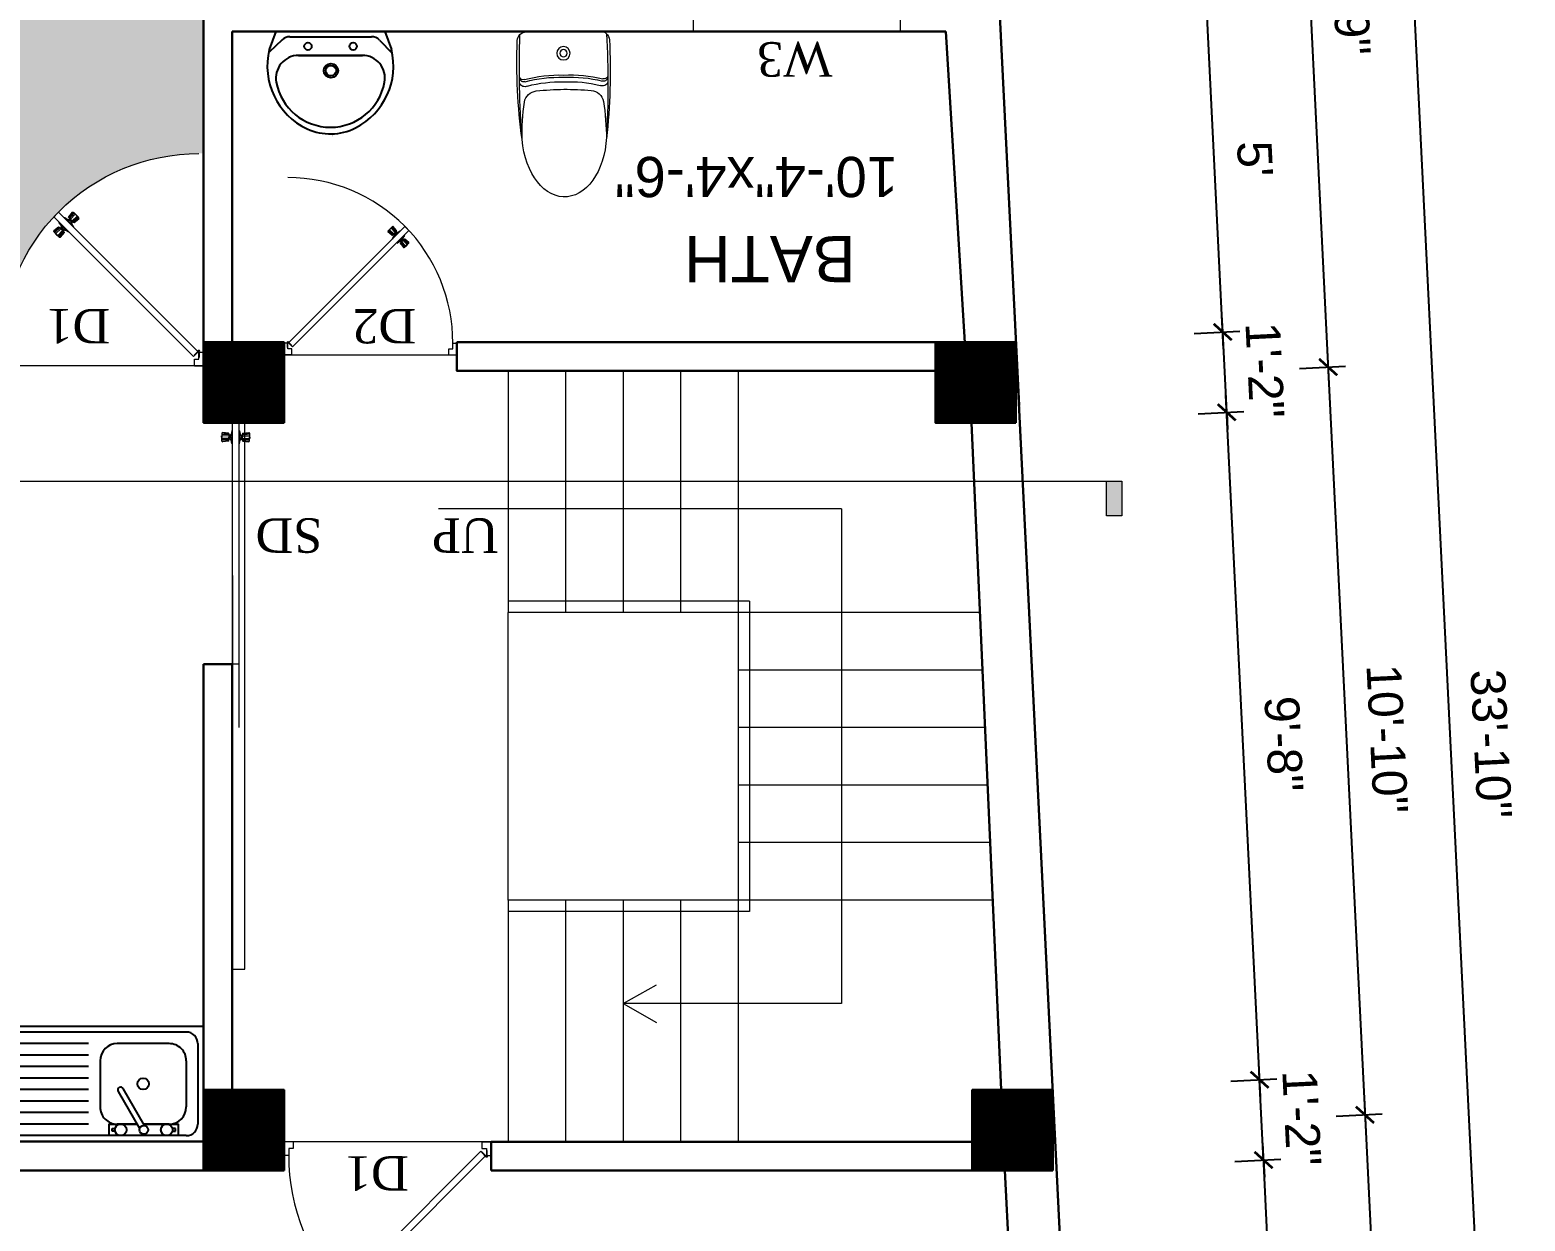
# Model space of a CAD drawing. Header units: inches. Extents: x -4737 to 13205, y 2479 to 13285.
# Drawn here: x -3638.1 to -3378.1, y 11971.5 to 12178.6 of the extents above; entities that cross this region are included whole.
import ezdxf
from ezdxf.enums import TextEntityAlignment as Align

# ---------------------------------------------------------------- set-up
doc = ezdxf.new("R2010")
doc.units = ezdxf.units.IN
doc.header["$MEASUREMENT"] = 0
doc.linetypes.add('HIDDEN2', pattern=[0.1875, 0.125, -0.0625])
for name, color, linetype, lineweight in [('A-FURN', 9, 'Continuous', 5), ('Door', 205, 'Continuous', 13), ('Furnitures', 44, 'Continuous', 9), ('hatch-.09', 8, 'Continuous', 9), ('Label', 7, 'Continuous', 13), ('ns_DIMS', 1, 'Continuous', 0), ('ns_DIMS @ 1', 1, 'Continuous', 0), ('ns_TEXT', 7, 'Continuous', 13), ('PUERTAS', 7, 'Continuous', 9), ('stair', 201, 'Continuous', 13), ('Text', 7, 'Continuous', 13), ('WALL', 12, 'Continuous', 30), ('wall2', 1, 'Continuous', 15)]:
    doc.layers.add(name, color=color, linetype=linetype, lineweight=lineweight)
doc.layers.add('furniture', color=253, linetype='Continuous')
doc.styles.add('arial 1000', font='arial.ttf')
doc.styles.add('dim', font='arial.ttf', dxfattribs={"height": 7})
doc.styles.get("Standard").update_dxf_attribs({"font": 'arial.ttf'})
doc.styles.add('Tahoma', font='tahoma.ttf')
doc.dimstyles.new("1-8'", dxfattribs={"dimtxt": 6, "dimasz": 3, "dimexe": 3, "dimexo": 6, "dimgap": 4, "dimtad": 1, "dimdec": 0, "dimzin": 0, "dimdsep": 46, "dimlunit": 4, "dimtxsty": 'arial 1000', "dimblk": 'ARCHTICK', "dimcen": 8, "dimdle": 3, "dimclrt": 7, "dimazin": 0, "dimtfac": 1, "dimtdec": 0, "dimtix": 1, "dimtmove": 2, "dimatfit": 3, "dimfxl": 5, "dimfxlon": 1, "dimarcsym": 0})

# ---------------------------------------------------------------- blocks, each defined once
blk = doc.blocks.new('2ft6in')
at = {"layer": 'PUERTAS', "color": 2}
for p, q in [((0.84, 2.1), (21.02, 22.28)), ((21.71, 21.6), (1.47, 1.37)), ((18.33, 21.76), (18.31, 21.77)), ((21.71, 21.6), (21.02, 22.28)), ((21.18, 18.9), (21.2, 18.89)), ((0, 2), (0, 0)), ((0.6, 2), (0, 2)), ((1.33, 0), (0, 0)), ((0.6, 1.26), (0.6, 2.04)), ((0.67, 1.26), (0.6, 1.26)), ((0.67, 1.26), (0.67, 2.01)), ((0.67, 1), (0.67, 1.26)), ((1.33, 1), (0.67, 1)), ((1.31, 1.53), (0.79, 2.06)), ((1.36, 1.58), (0.81, 2.12)), ((1.36, 1.58), (1.31, 1.53)), ((1.47, 1.37), (1.31, 1.53)), ((1.33, 0), (1.33, 1)), ((28.67, 0), (28.67, 1)), ((28.67, 1), (29.33, 1)), ((28.67, 0), (30, 0)), ((29.33, 1), (29.33, 2)), ((29.33, 2), (30, 2)), ((30, 0), (30, 2))]:
    blk.add_line(p, q, dxfattribs=at)
at = {"layer": 'PUERTAS', "color": 8}
for p, q in [((18.81, 20.78), (18.04, 21.4)), ((18.86, 20.83), (18.08, 21.46)), ((18.95, 20.92), (18.2, 21.58)), ((18.44, 21.9), (18.31, 21.77)), ((19.07, 21.03), (18.34, 21.72)), ((18.44, 21.9), (18.56, 22.02)), ((18.58, 22.01), (18.56, 22.02)), ((19.3, 21.26), (18.61, 22)), ((19.42, 21.38), (18.75, 22.14)), ((19.51, 21.48), (18.88, 22.26)), ((19.55, 21.53), (18.93, 22.3)), ((19.13, 20.8), (19.03, 20.9)), ((19.15, 20.82), (19.05, 20.92)), ((19.19, 20.87), (19.1, 20.96)), ((19.25, 20.93), (19.16, 21.02)), ((19.28, 20.63), (19.32, 20.83)), ((19.4, 21.08), (19.31, 21.17)), ((19.47, 21.15), (19.38, 21.24)), ((19.43, 20.78), (19.4, 20.9)), ((19.51, 21.19), (19.42, 21.28)), ((19.55, 20.91), (19.43, 20.94)), ((19.53, 21.21), (19.44, 21.3)), ((19.7, 21.06), (19.51, 21.01)), ((19.89, 21.24), (19.58, 21.08)), ((20.07, 21.42), (19.64, 21.15)), ((18.91, 20.27), (19.19, 20.69)), ((19.09, 20.44), (19.25, 20.76)), ((19.69, 19.49), (20.12, 19.76)), ((19.87, 19.67), (20.18, 19.83)), ((20.06, 19.85), (20.25, 19.9)), ((20.21, 20), (20.33, 19.97)), ((20.21, 19.38), (20.83, 18.61)), ((20.23, 19.7), (20.32, 19.61)), ((20.25, 19.72), (20.34, 19.63)), ((20.25, 19.43), (20.88, 18.65)), ((20.29, 19.76), (20.38, 19.67)), ((20.33, 20.13), (20.36, 20.01)), ((20.34, 19.53), (21, 18.77)), ((20.36, 19.83), (20.45, 19.74)), ((20.48, 20.28), (20.44, 20.08)), ((20.46, 19.64), (21.14, 18.91)), ((20.5, 19.98), (20.6, 19.89)), ((20.67, 20.47), (20.51, 20.15)), ((20.85, 20.64), (20.57, 20.22)), ((20.57, 20.04), (20.66, 19.95)), ((20.61, 20.09), (20.7, 19.99)), ((20.63, 20.11), (20.72, 20.01)), ((20.69, 19.87), (21.42, 19.19)), ((20.81, 19.99), (21.56, 19.33)), ((20.9, 20.08), (21.68, 19.45)), ((20.95, 20.13), (21.72, 19.51)), ((21.32, 19.01), (21.2, 18.89)), ((21.32, 19.01), (21.44, 19.14)), ((21.43, 19.15), (21.44, 19.14)), ((0, 0), (30, 0))]:
    blk.add_line(p, q, dxfattribs=at)
at = {"layer": 'PUERTAS', "color": 1}
for p, q in [((18.06, 21.44), (18.48, 21.86)), ((18.74, 20.79), (18.06, 21.34)), ((18.08, 21.51), (18.45, 21.88)), ((18.11, 21.49), (18.08, 21.51)), ((18.82, 22.25), (18.45, 21.88)), ((18.9, 22.28), (18.48, 21.86)), ((18.84, 22.23), (18.82, 22.25)), ((18.83, 20.8), (19.18, 21.15)), ((18.92, 20.89), (18.93, 20.88)), ((19.54, 21.59), (18.99, 22.27)), ((19.02, 20.88), (19.24, 21.1)), ((19.12, 20.8), (19.03, 20.89)), ((19.11, 20.79), (19.33, 21.01)), ((19.54, 21.5), (19.18, 21.15)), ((19.45, 21.31), (19.24, 21.1)), ((19.55, 21.22), (19.33, 21.01)), ((19.45, 21.41), (19.45, 21.41)), ((19.54, 21.22), (19.45, 21.31)), ((19.64, 21.23), (19.64, 21.23)), ((19.74, 21.24), (19.73, 21.23)), ((20.12, 21.49), (19.74, 21.24)), ((20.22, 21.48), (20.22, 21.49)), ((18.84, 20.21), (19.1, 20.6)), ((18.85, 20.11), (18.84, 20.12)), ((19.1, 20.7), (19.11, 20.69)), ((19.1, 20.6), (19.1, 20.6)), ((19.53, 19.43), (19.54, 19.42)), ((19.64, 19.42), (20.02, 19.67)), ((20.02, 19.67), (20.03, 19.68)), ((20.12, 19.68), (20.12, 19.68)), ((20.21, 19.69), (20.43, 19.9)), ((20.22, 19.41), (20.57, 19.76)), ((20.22, 19.69), (20.31, 19.6)), ((20.22, 19.32), (20.76, 18.64)), ((20.31, 19.6), (20.52, 19.81)), ((20.31, 19.5), (20.31, 19.5)), ((20.65, 20.12), (20.43, 19.9)), ((20.74, 20.03), (20.52, 19.81)), ((20.93, 20.11), (20.57, 19.76)), ((20.64, 20.11), (20.73, 20.02)), ((20.66, 20.31), (20.65, 20.31)), ((20.65, 20.21), (20.65, 20.22)), ((20.91, 20.7), (20.66, 20.31)), ((20.84, 20.02), (20.83, 20.03)), ((20.86, 18.63), (21.28, 19.05)), ((20.91, 20.8), (20.91, 20.79)), ((20.91, 18.68), (20.94, 18.66)), ((20.94, 18.66), (21.31, 19.03)), ((21.02, 20.12), (21.7, 19.57)), ((21.7, 19.47), (21.28, 19.05)), ((21.67, 19.4), (21.31, 19.03)), ((21.65, 19.42), (21.67, 19.4))]:
    blk.add_line(p, q, dxfattribs=at)
at = {"layer": 'PUERTAS', "color": 2}
for radius in [0.129, 0.0627]:
    blk.add_circle((0.68, 2.14), radius, dxfattribs=at)
at = {"layer": 'PUERTAS', "color": 8}
blk.add_arc((0.68, 2.14), 28.65, 359.7285, 90.0333, dxfattribs=at)
at = {"layer": 'PUERTAS', "color": 1}
for centre, start, end in [((18.94, 22.23), 38.9236, 135), ((18.97, 20.93), 225, 315), ((19.4, 21.36), 315, 45), ((19.49, 21.55), 315, 38.9236), ((19.6, 21.18), 50.2572, 135), ((19.68, 21.28), 230.2572, 315), ((20.17, 21.44), 45, 135), ((18.78, 20.84), 231.0764, 315), ((18.89, 20.16), 135, 225), ((19.16, 20.74), 135, 219.7428), ((19.06, 20.65), 315, 39.7428), ((19.59, 19.47), 225, 315), ((20.07, 19.63), 50.2572, 135), ((20.16, 19.73), 230.2572, 315), ((20.27, 19.36), 135, 218.9236), ((20.35, 19.55), 135, 225), ((20.7, 20.26), 135, 219.7428), ((20.6, 20.17), 315, 39.7428), ((20.78, 19.98), 45, 135), ((20.82, 18.68), 218.9236, 315), ((20.87, 20.75), 315, 45), ((20.98, 20.07), 51.0764, 135), ((21.65, 19.52), 315, 51.0764)]:
    blk.add_arc(centre, 0.0667, start, end, dxfattribs=at)
blk = doc.blocks.new('*U33')
at = {"color": 3, "xscale": -1}
blk.add_blockref('2ft6in', (42, 0), dxfattribs=at)
blk = doc.blocks.new('3ft')
at = {"layer": 'PUERTAS', "color": 2}
for p, q in [((1.01, 2.52), (25.23, 26.74)), ((21.99, 26.11), (21.98, 26.13)), ((26.05, 25.92), (25.23, 26.74)), ((26.05, 25.92), (1.77, 1.64)), ((25.42, 22.68), (25.43, 22.67)), ((0, 2.4), (0, 0)), ((0.72, 2.4), (0, 2.4)), ((1.6, 0), (0, 0)), ((0.72, 1.52), (0.72, 2.44)), ((0.8, 1.52), (0.72, 1.52)), ((0.8, 1.52), (0.8, 2.41)), ((0.8, 1.2), (0.8, 1.52)), ((1.6, 1.2), (0.8, 1.2)), ((1.57, 1.84), (0.94, 2.47)), ((1.63, 1.89), (0.97, 2.55)), ((1.63, 1.89), (1.57, 1.84)), ((1.77, 1.64), (1.57, 1.84)), ((1.6, 0), (1.6, 1.2)), ((34.4, 0), (34.4, 1.2)), ((34.4, 1.2), (35.2, 1.2)), ((34.4, 0), (36, 0)), ((35.2, 1.2), (35.2, 2.4)), ((35.2, 2.4), (36, 2.4)), ((36, 0), (36, 2.4))]:
    blk.add_line(p, q, dxfattribs=at)
at = {"layer": 'PUERTAS', "color": 1}
for p, q in [((21.67, 25.73), (22.17, 26.23)), ((21.7, 25.82), (22.14, 26.26)), ((22.58, 26.7), (22.14, 26.26)), ((22.67, 26.73), (22.17, 26.23)), ((22.61, 26.67), (22.58, 26.7)), ((23.45, 25.91), (22.79, 26.73)), ((22.49, 24.95), (21.67, 25.61)), ((21.73, 25.79), (21.7, 25.82)), ((22.6, 24.96), (23.02, 25.38)), ((22.61, 24.25), (22.92, 24.72)), ((22.62, 24.13), (22.61, 24.14)), ((22.7, 25.07), (22.71, 25.06)), ((22.82, 25.06), (23.08, 25.32)), ((22.94, 24.95), (22.83, 25.07)), ((22.92, 24.72), (22.92, 24.72)), ((22.93, 24.94), (23.19, 25.21)), ((22.93, 24.84), (22.93, 24.83)), ((23.44, 25.81), (23.02, 25.38)), ((23.34, 25.58), (23.08, 25.32)), ((23.46, 25.47), (23.19, 25.21)), ((23.33, 25.7), (23.34, 25.69)), ((23.45, 25.46), (23.33, 25.57)), ((23.56, 23.3), (24.03, 23.61)), ((23.57, 25.47), (23.57, 25.47)), ((24.15, 25.79), (23.68, 25.48)), ((23.68, 25.48), (23.68, 25.48)), ((24.03, 23.61), (24.03, 23.62)), ((24.14, 23.62), (24.14, 23.62)), ((24.25, 23.62), (24.51, 23.89)), ((24.27, 25.78), (24.26, 25.79)), ((24.26, 23.29), (24.69, 23.71)), ((24.26, 23.63), (24.37, 23.52)), ((24.37, 23.52), (24.63, 23.77)), ((24.37, 23.4), (24.37, 23.4)), ((24.78, 24.15), (24.51, 23.89)), ((24.89, 24.03), (24.63, 23.77)), ((25.11, 24.14), (24.69, 23.71)), ((24.77, 24.14), (24.88, 24.03)), ((24.79, 24.38), (24.78, 24.37)), ((24.78, 24.26), (24.78, 24.26)), ((25.1, 24.84), (24.79, 24.38)), ((25, 24.03), (25, 24.03)), ((25.09, 24.96), (25.1, 24.95)), ((25.22, 24.14), (26.03, 23.48)), ((23.44, 23.31), (23.45, 23.3)), ((24.26, 23.18), (24.92, 22.37)), ((25.04, 22.36), (25.54, 22.86)), ((25.1, 22.42), (25.13, 22.39)), ((25.13, 22.39), (25.57, 22.83)), ((26.04, 23.37), (25.54, 22.86)), ((26.01, 23.27), (25.57, 22.83)), ((25.98, 23.3), (26.01, 23.27))]:
    blk.add_line(p, q, dxfattribs=at)
at = {"layer": 'PUERTAS', "color": 8}
for p, q in [((22.13, 26.28), (21.98, 26.13)), ((22.88, 25.24), (22.01, 26.06)), ((22.13, 26.28), (22.27, 26.42)), ((22.29, 26.41), (22.27, 26.42)), ((23.16, 25.52), (22.34, 26.39)), ((23.3, 25.66), (22.5, 26.56)), ((23.41, 25.77), (22.65, 26.71)), ((23.46, 25.83), (22.72, 26.75)), ((22.57, 24.94), (21.65, 25.68)), ((22.63, 24.99), (21.69, 25.75)), ((22.74, 25.1), (21.84, 25.9)), ((22.69, 24.32), (23.02, 24.83)), ((22.95, 24.96), (22.84, 25.07)), ((22.98, 24.99), (22.86, 25.1)), ((23.03, 25.04), (22.91, 25.15)), ((22.91, 24.53), (23.1, 24.91)), ((23.11, 25.12), (22.99, 25.23)), ((23.13, 24.76), (23.18, 24.99)), ((23.28, 25.3), (23.17, 25.41)), ((23.36, 25.37), (23.25, 25.49)), ((23.31, 24.94), (23.28, 25.08)), ((23.41, 25.43), (23.3, 25.54)), ((23.46, 25.09), (23.32, 25.13)), ((23.44, 25.45), (23.33, 25.56)), ((23.64, 25.27), (23.41, 25.22)), ((23.87, 25.49), (23.49, 25.3)), ((24.08, 25.71), (23.57, 25.38)), ((23.63, 23.38), (24.14, 23.72)), ((23.84, 23.6), (24.22, 23.79)), ((24.07, 23.82), (24.3, 23.88)), ((24.25, 24), (24.39, 23.97)), ((24.27, 23.64), (24.38, 23.53)), ((24.3, 23.67), (24.41, 23.56)), ((24.35, 23.72), (24.46, 23.61)), ((24.4, 24.15), (24.43, 24.01)), ((24.41, 23.43), (25.2, 22.53)), ((24.43, 23.8), (24.54, 23.69)), ((24.58, 24.33), (24.52, 24.1)), ((24.55, 23.57), (25.37, 22.7)), ((24.6, 23.97), (24.72, 23.86)), ((24.8, 24.56), (24.61, 24.18)), ((25.02, 24.77), (24.68, 24.26)), ((24.68, 24.05), (24.79, 23.94)), ((24.73, 24.1), (24.85, 23.99)), ((24.76, 24.13), (24.87, 24.02)), ((24.83, 23.85), (25.7, 23.03)), ((24.97, 23.99), (25.87, 23.2)), ((25.08, 24.1), (26.02, 23.34)), ((25.14, 24.15), (26.06, 23.41)), ((24.25, 23.26), (24.99, 22.34)), ((24.3, 23.32), (25.06, 22.38)), ((25.58, 22.82), (25.43, 22.67)), ((25.58, 22.82), (25.73, 22.97)), ((25.72, 22.98), (25.73, 22.97)), ((0, 0), (36, 0))]:
    blk.add_line(p, q, dxfattribs=at)
at = {"layer": 'PUERTAS', "color": 2}
for radius in [0.155, 0.0752]:
    blk.add_circle((0.82, 2.56), radius, dxfattribs=at)
at = {"layer": 'PUERTAS', "color": 8}
blk.add_arc((0.82, 2.56), 34.38, 359.7285, 90.0333, dxfattribs=at)
at = {"layer": 'PUERTAS', "color": 1}
for centre, start, end in [((22.73, 26.68), 38.9236, 135), ((22.54, 25.01), 231.0764, 315), ((22.67, 24.2), 135, 225), ((22.77, 25.12), 225, 315), ((22.99, 24.89), 135, 219.7428), ((22.87, 24.78), 315, 39.7428), ((23.28, 25.63), 315, 45), ((23.39, 25.86), 315, 38.9236), ((23.51, 25.41), 50.2572, 135), ((23.62, 25.53), 230.2572, 315), ((24.09, 23.56), 50.2572, 135), ((24.2, 23.68), 230.2572, 315), ((24.2, 25.73), 45, 135), ((24.42, 23.46), 135, 225), ((24.84, 24.31), 135, 219.7428), ((24.72, 24.21), 315, 39.7428), ((24.94, 23.98), 45, 135), ((25.04, 24.89), 315, 45), ((25.17, 24.08), 51.0764, 135), ((25.98, 23.42), 315, 51.0764), ((23.51, 23.36), 225, 315), ((24.32, 23.23), 135, 218.9236), ((24.98, 22.42), 218.9236, 315)]:
    blk.add_arc(centre, 0.08, start, end, dxfattribs=at)
blk = doc.blocks.new('*U36')
at = {"color": 3}
blk.add_blockref('3ft', (0, 0), dxfattribs=at)
blk = doc.blocks.new('A$C2BC6131C')
at = {"layer": 'A-FURN', "color": 8}
for p in [(0, 163.5), (0, -163.5)]:
    blk.add_line(p, (0, 0), dxfattribs=at)
for radius in [29.6, 16.1]:
    blk.add_circle((95.9, 0), radius, dxfattribs=at)
for centre, radius, start, end in [((40, 163.5), 40, 92.59988, 180), ((155.1, -2371.3), 2577.4, 82.86641, 92.59988), ((197, -4116.4), 4311.6, 86.30057, 92.47118), ((793.4, 23.7), 602, 165.61847, 182.25332), ((201.9, 176.4), 18.8, 342.35932, 95.93155), ((192.7, 178.4), 18.2, 343.38126, 66.47238), ((793.4, 23.7), 592, 165.61847, 182.25332), ((773.9, 23.7), 552, 165.61847, 182.45753), ((217.8, 172), 24.1, 332.20328, 71.94045), ((320.7, 115.7), 60, 100.47011, 174.60795), ((468.5, -913.5), 1099.7, 89.65189, 98.29697), ((1633.1, -8.2), 1378.2, 174.60795, 179.65911), ((1633.1, 8.2), 1378.2, 180.34089, 185.39205), ((793.4, -23.7), 602, 177.74668, 194.38153), ((793.4, -23.7), 592, 177.74668, 194.38153), ((773.9, -23.7), 552, 177.54247, 194.38153), ((320.7, -115.7), 60, 185.39205, 259.52989), ((40, -163.5), 40, 180, 267.40012), ((197, 4116.4), 4311.6, 267.52882, 273.69943), ((155.1, 2371.3), 2577.4, 267.40012, 277.13359), ((201.9, -176.4), 18.8, 264.06845, 17.64068), ((192.7, -178.4), 18.2, 293.52762, 16.61874), ((217.8, -172), 24.1, 288.05955, 27.79672), ((468.5, 913.5), 1099.7, 261.70303, 270.34811)]:
    blk.add_arc(centre, radius, start, end, dxfattribs=at)
blk.add_ellipse((440.7, 0), major_axis=(-289.3, 0), ratio=0.648116, start_param=1.570796, end_param=4.592942, dxfattribs=at)
blk = doc.blocks.new('A$C2C8E2855')
at = {"color": 3}
for p, q in [((49.5, -117.7), (20, -196.2)), ((530.2, -117.7), (49.5, -117.7)), ((52.4, -117.7), (529.2, -117.7)), ((530.2, -117.7), (559.7, -196.2)), ((76.7, -153.7), (18.7, -208.2)), ((110.9, -140.2), (470.9, -140.2)), ((506.5, -155.1), (563.4, -212.8)), ((149.1, -222.9), (431, -222.9)), ((431, -222.9), (149.1, -222.9))]:
    blk.add_line(p, q, dxfattribs=at)
for centre, radius in [((190.8, -182.7), 16.3), ((390.8, -182.7), 16.3), ((292.2, -290.1), 31.6), ((292.2, -290.1), 23)]:
    blk.add_circle(centre, radius, dxfattribs=at)
for centre, radius, start, end in [((318.3, -269.6), 307.1, 166.17513, 244.72963), ((110.9, -190.2), 50, 90, 133.18096), ((261.4, -269.6), 307.1, 297.06391, 13.82487), ((470.9, -190.2), 50, 44.56072, 90), ((149.1, -322.9), 100, 90, 190.56023), ((431, -322.9), 100, 349.43977, 90), ((290.1, -296.6), 243.4, 190.56023, 349.43977), ((289.7, -319.1), 250.2, 245.80711, 296.46282), ((318.3, -269.6), 307.1, 266.58899, 266.59358)]:
    blk.add_arc(centre, radius, start, end, dxfattribs=at)
at = {"color": 3, "width": 0.8, "flags": 9}
for tag in ['XSIZE', 'YSIZE']:
    blk.add_attdef(tag, (289.9, -117.7), '', height=0.5, dxfattribs=at)
blk = doc.blocks.new('*U238')
at = {"color": 3, "xscale": -1}
blk.add_blockref('3ft', (42, 0), dxfattribs=at)
blk = doc.blocks.new('*U53')
blk.add_hatch(color=256).paths.add_polyline_path([(-7.7473, 0.125), (-7.6914, 0.125), (-7.6914, 0), (-7.7473, 0)])
at = {"linetype": 'HIDDEN2', "ltscale": 100}
blk.add_line((-0.3125, 0), (-7.7473, 0), dxfattribs=at)
blk.add_lwpolyline([(-7.7473, 0.125), (-7.6914, 0.125), (-7.6914, 0), (-7.7473, 0)], close=True)
at = {"style": 'Tahoma', "flags": 8}
blk.add_attdef('VIEWNUMBER', text='', height=0.125, dxfattribs=at).set_placement((0, 0), align=Align.BOTTOM_CENTER)
blk.add_attdef('SHEETNUMBER', text='', height=0.125, dxfattribs=at).set_placement((0, -0.0625), align=Align.TOP_CENTER)
blk = doc.blocks.new('SINK')
at = {"layer": 'furniture', "ltscale": 2}
for p, q in [((0, 19.5), (-20, 19.5)), ((-20, -19.5), (-20, 19.5)), ((-3, 18.5), (-17, 18.5)), ((0, -19.5), (0, 19.5)), ((-19, -16.5), (-19, 16.5)), ((-17, 0.5), (-17, 16.5)), ((-15, 0.5), (-15, 16.5)), ((-13, 0.5), (-13, 16.5)), ((-11, 0.5), (-11, 16.5)), ((-9, 0.5), (-9, 16.5)), ((-7, 0.5), (-7, 16.5)), ((-5, 0.5), (-5, 16.5)), ((-3, 0.5), (-3, 16.5)), ((-1, -16.5), (-1, 16.5)), ((-6, -1.5), (-14, -1.5)), ((-18.25, -3.59), (-17.75, -3.59)), ((-18.25, -4.15), (-18.25, -3.59)), ((-11.32, -4.65), (-17.76, -8.37)), ((-17.75, -3.59), (-17.75, -4.15)), ((-17, -7.93), (-17, -4.5)), ((-3, -13.5), (-3, -4.5)), ((-17.26, -9.24), (-10.82, -5.52)), ((-17, -13.5), (-17, -9.09)), ((-18.25, -14.03), (-18.25, -14.59)), ((-18.25, -14.59), (-17.75, -14.59)), ((-17.75, -14.59), (-17.75, -14.03)), ((-6, -16.5), (-14, -16.5)), ((0, -19.5), (-20, -19.5)), ((-3, -18.5), (-17, -18.5))]:
    blk.add_line(p, q, dxfattribs=at)
blk.add_lwpolyline([(-17, -9.09), (-17, -15.09), (-19, -15.09), (-19, -3.09), (-17, -3.09), (-17, -7.94)], dxfattribs=at)
for centre, radius in [((-18, -5.09), 1), ((-18, -9.09), 0.75), ((-10, -9), 1), ((-18, -13.09), 1)]:
    blk.add_circle(centre, radius, dxfattribs=at)
for centre, radius, start, end in [((-17, 16.5), 2, 90, 180), ((-3, 16.5), 2, 0, 90), ((-14, -4.5), 3, 90, 180), ((-6, -4.5), 3, 0, 90), ((-11.07, -5.09), 0.5, 300, 120), ((-14, -13.5), 3, 180, 270), ((-6, -13.5), 3, 270, 0), ((-17, -16.5), 2, 180, 270), ((-3, -16.5), 2, 270, 0)]:
    blk.add_arc(centre, radius, start, end, dxfattribs=at)
blk = doc.blocks.new('_ArchTick')
at = {"color": 0, "const_width": 0.15}
blk.add_lwpolyline([(-0.5, -0.5), (0.5, 0.5)], dxfattribs=at)
blk = doc.blocks.new('*D1090')
at = {"layer": 'Defpoints', "color": 0, "transparency": 16777216}
for p in [(-3423.61, 11982.12), (-3460.26, 11980.31), (-3453.73, 11861.8)]:
    blk.add_point(p, dxfattribs=at)
at = {"layer": 'ns_DIMS', "color": 0, "lineweight": -2, "transparency": 16777216}
for p, q in [((-3417.63, 11860.58), (-3423.76, 11985.11)), ((-3428.61, 11981.87), (-3420.62, 11982.26)), ((-3422.77, 11863.33), (-3414.78, 11863.72))]:
    blk.add_line(p, q, dxfattribs=at)
at = {"layer": 'ns_DIMS', "color": 0, "lineweight": -2, "transparency": 16777216, "xscale": 3, "yscale": 3, "zscale": 3}
for p, rotation in [((-3423.61, 11982.12), 92.82029601864667), ((-3417.77, 11863.57), 272.8202960186467)]:
    blk.add_blockref('_ArchTick', p, dxfattribs=dict(at, rotation=rotation))
at = {"layer": 'ns_DIMS', "color": 7, "transparency": 16777216, "insert": (-3413.64, 11923.19), "char_height": 6, "attachment_point": 5, "rotation": 272.8203, "style": 'arial 1000'}
blk.add_mtext('9\'-11"', dxfattribs=at)
blk = doc.blocks.new('*D1091')
at = {"layer": 'Defpoints', "color": 0, "transparency": 16777216}
for p in [(-3460.26, 11994.31), (-3424.3, 11996.08), (-3460.26, 11980.31)]:
    blk.add_point(p, dxfattribs=at)
at = {"layer": 'ns_DIMS', "color": 0, "lineweight": -2, "transparency": 16777216}
for p, q in [((-3424.3, 11996.08), (-3424.45, 11999.08)), ((-3429.3, 11995.84), (-3421.31, 11996.23)), ((-3423.61, 11982.12), (-3424.3, 11996.08)), ((-3428.61, 11981.87), (-3420.62, 11982.26)), ((-3423.61, 11982.12), (-3423.47, 11979.12))]:
    blk.add_line(p, q, dxfattribs=at)
at = {"layer": 'ns_DIMS', "color": 0, "lineweight": -2, "transparency": 16777216, "xscale": 3, "yscale": 3, "zscale": 3}
for p, rotation in [((-3424.3, 11996.08), 272.8202960186467), ((-3423.61, 11982.12), 92.82029601864667)]:
    blk.add_blockref('_ArchTick', p, dxfattribs=dict(at, rotation=rotation))
at = {"layer": 'ns_DIMS', "color": 7, "transparency": 16777216, "insert": (-3416.95, 11989.44), "char_height": 6, "attachment_point": 5, "rotation": 272.8203, "style": 'arial 1000'}
blk.add_mtext('1\'-2"', dxfattribs=at)
blk = doc.blocks.new('*D1092')
at = {"layer": 'Defpoints', "color": 0, "transparency": 16777216}
for p in [(-3430.02, 12112.12), (-3466.66, 12110.31), (-3460.26, 11994.31)]:
    blk.add_point(p, dxfattribs=at)
at = {"layer": 'ns_DIMS', "color": 0, "lineweight": -2, "transparency": 16777216}
for p, q in [((-3424.15, 11993.09), (-3430.17, 12115.11)), ((-3435.01, 12111.87), (-3427.02, 12112.26)), ((-3429.3, 11995.84), (-3421.31, 11996.23))]:
    blk.add_line(p, q, dxfattribs=at)
at = {"layer": 'ns_DIMS', "color": 0, "lineweight": -2, "transparency": 16777216, "xscale": 3, "yscale": 3, "zscale": 3}
for p, rotation in [((-3430.02, 12112.12), 92.82029601864667), ((-3424.3, 11996.08), 272.8202960186467)]:
    blk.add_blockref('_ArchTick', p, dxfattribs=dict(at, rotation=rotation))
at = {"layer": 'ns_DIMS', "color": 7, "transparency": 16777216, "insert": (-3420.11, 12054.45), "char_height": 6, "attachment_point": 5, "rotation": 272.8203, "style": 'arial 1000'}
blk.add_mtext('9\'-8"', dxfattribs=at)
blk = doc.blocks.new('*D1093')
at = {"layer": 'Defpoints', "color": 0, "transparency": 16777216}
for p in [(-3466.66, 12124.31), (-3430.71, 12126.08), (-3466.66, 12110.31)]:
    blk.add_point(p, dxfattribs=at)
at = {"layer": 'ns_DIMS', "color": 0, "lineweight": -2, "transparency": 16777216}
for p, q in [((-3430.71, 12126.08), (-3430.85, 12129.08)), ((-3435.7, 12125.84), (-3427.71, 12126.23)), ((-3430.02, 12112.12), (-3430.71, 12126.08)), ((-3435.01, 12111.87), (-3427.02, 12112.26)), ((-3430.02, 12112.12), (-3429.87, 12109.12))]:
    blk.add_line(p, q, dxfattribs=at)
at = {"layer": 'ns_DIMS', "color": 0, "lineweight": -2, "transparency": 16777216, "xscale": 3, "yscale": 3, "zscale": 3}
for p, rotation in [((-3430.71, 12126.08), 272.8202960186467), ((-3430.02, 12112.12), 92.82029601864667)]:
    blk.add_blockref('_ArchTick', p, dxfattribs=dict(at, rotation=rotation))
at = {"layer": 'ns_DIMS', "color": 7, "transparency": 16777216, "insert": (-3423.36, 12119.44), "char_height": 6, "attachment_point": 5, "rotation": 272.8203, "style": 'arial 1000'}
blk.add_mtext('1\'-2"', dxfattribs=at)
blk = doc.blocks.new('*D1094')
at = {"layer": 'Defpoints', "color": 0, "transparency": 16777216}
for p in [(-3433.64, 12185.56), (-3479.17, 12183.32), (-3466.66, 12124.31)]:
    blk.add_point(p, dxfattribs=at)
at = {"layer": 'ns_DIMS', "color": 0, "lineweight": -2, "transparency": 16777216}
for p, q in [((-3430.56, 12123.09), (-3433.78, 12188.56)), ((-3438.63, 12185.32), (-3430.64, 12185.71)), ((-3435.7, 12125.84), (-3427.71, 12126.23))]:
    blk.add_line(p, q, dxfattribs=at)
at = {"layer": 'ns_DIMS', "color": 0, "lineweight": -2, "transparency": 16777216, "xscale": 3, "yscale": 3, "zscale": 3}
for p, rotation in [((-3433.64, 12185.56), 92.82029601864667), ((-3430.71, 12126.08), 272.8202960186467)]:
    blk.add_blockref('_ArchTick', p, dxfattribs=dict(at, rotation=rotation))
at = {"layer": 'ns_DIMS', "color": 7, "transparency": 16777216, "insert": (-3425.13, 12156.17), "char_height": 6, "attachment_point": 5, "rotation": 272.8203, "style": 'arial 1000'}
blk.add_mtext("5'", dxfattribs=at)
blk = doc.blocks.new('*D1097')
at = {"layer": 'Defpoints', "color": 0, "transparency": 16777216}
for p in [(-3473.02, 12246.31), (-3412.38, 12119.98), (-3466.66, 12117.31)]:
    blk.add_point(p, dxfattribs=at)
at = {"layer": 'ns_DIMS', "color": 0, "lineweight": -2, "transparency": 16777216}
for p, q in [((-3418.89, 12251.98), (-3412.24, 12116.99)), ((-3423.73, 12248.74), (-3415.74, 12249.13)), ((-3417.38, 12119.74), (-3409.39, 12120.13))]:
    blk.add_line(p, q, dxfattribs=at)
at = {"layer": 'ns_DIMS', "color": 0, "lineweight": -2, "transparency": 16777216, "xscale": 3, "yscale": 3, "zscale": 3}
for p, rotation in [((-3418.74, 12248.98), 92.82029601863742), ((-3412.38, 12119.98), 272.8202960186374)]:
    blk.add_blockref('_ArchTick', p, dxfattribs=dict(at, rotation=rotation))
at = {"layer": 'ns_DIMS', "color": 7, "transparency": 16777216, "insert": (-3408.51, 12184.83), "char_height": 6, "attachment_point": 5, "rotation": 272.8203, "style": 'arial 1000'}
blk.add_mtext('10\'-9"', dxfattribs=at)
blk = doc.blocks.new('*D1098')
at = {"layer": 'Defpoints', "color": 0, "transparency": 16777216}
for p in [(-3473.02, 12253.31), (-3381.13, 11851.35), (-3453.04, 11847.8)]:
    blk.add_point(p, dxfattribs=at)
at = {"layer": 'ns_DIMS', "color": 0, "lineweight": -2, "transparency": 16777216}
for p, q in [((-3401.25, 12259.85), (-3380.98, 11848.35)), ((-3406.1, 12256.61), (-3398.11, 12257)), ((-3386.12, 11851.1), (-3378.13, 11851.49))]:
    blk.add_line(p, q, dxfattribs=at)
at = {"layer": 'ns_DIMS', "color": 0, "lineweight": -2, "transparency": 16777216, "xscale": 3, "yscale": 3, "zscale": 3}
for p, rotation in [((-3401.11, 12256.85), 92.82029601863792), ((-3381.13, 11851.35), 272.8202960186379)]:
    blk.add_blockref('_ArchTick', p, dxfattribs=dict(at, rotation=rotation))
at = {"layer": 'ns_DIMS', "color": 7, "transparency": 16777216, "insert": (-3384.06, 12054.45), "char_height": 6, "attachment_point": 5, "rotation": 272.8203, "style": 'arial 1000'}
blk.add_mtext('33\'-10"', dxfattribs=at)
blk = doc.blocks.new('*D1099')
at = {"layer": 'Defpoints', "color": 0, "transparency": 16777216}
for p in [(-3466.66, 12117.31), (-3405.98, 11989.98), (-3460.26, 11987.31)]:
    blk.add_point(p, dxfattribs=at)
at = {"layer": 'ns_DIMS', "color": 0, "lineweight": -2, "transparency": 16777216}
for p, q in [((-3412.53, 12122.98), (-3405.83, 11986.99)), ((-3417.38, 12119.74), (-3409.39, 12120.13)), ((-3410.97, 11989.74), (-3402.98, 11990.13))]:
    blk.add_line(p, q, dxfattribs=at)
at = {"layer": 'ns_DIMS', "color": 0, "lineweight": -2, "transparency": 16777216, "xscale": 3, "yscale": 3, "zscale": 3}
for p, rotation in [((-3412.38, 12119.98), 92.82029601864667), ((-3405.98, 11989.98), 272.8202960186467)]:
    blk.add_blockref('_ArchTick', p, dxfattribs=dict(at, rotation=rotation))
at = {"layer": 'ns_DIMS', "color": 7, "transparency": 16777216, "insert": (-3402.13, 12055.33), "char_height": 6, "attachment_point": 5, "rotation": 272.8203, "style": 'arial 1000'}
blk.add_mtext('10\'-10"', dxfattribs=at)
blk = doc.blocks.new('*D1100')
at = {"layer": 'Defpoints', "color": 0, "transparency": 16777216}
for p in [(-3460.26, 11987.31), (-3399.45, 11857.48), (-3453.73, 11854.8)]:
    blk.add_point(p, dxfattribs=at)
at = {"layer": 'ns_DIMS', "color": 0, "lineweight": -2, "transparency": 16777216}
for p, q in [((-3406.13, 11992.98), (-3399.3, 11854.48)), ((-3410.97, 11989.74), (-3402.98, 11990.13)), ((-3404.45, 11857.23), (-3396.46, 11857.62))]:
    blk.add_line(p, q, dxfattribs=at)
at = {"layer": 'ns_DIMS', "color": 0, "lineweight": -2, "transparency": 16777216, "xscale": 3, "yscale": 3, "zscale": 3}
for p, rotation in [((-3405.98, 11989.98), 92.82029601864667), ((-3399.45, 11857.48), 272.8202960186467)]:
    blk.add_blockref('_ArchTick', p, dxfattribs=dict(at, rotation=rotation))
at = {"layer": 'ns_DIMS', "color": 7, "transparency": 16777216, "insert": (-3395.71, 11924.08), "char_height": 6, "attachment_point": 5, "rotation": 272.8203, "style": 'arial 1000'}
blk.add_mtext('11\'-1"', dxfattribs=at)

msp = doc.modelspace()

# ---------------------------------------------------------------- hatches: boundary and pattern name
at = {"layer": 'hatch-.09'}
h = msp.add_hatch(dxfattribs=at)
h.set_pattern_fill('ANGLE', color=256, scale=15, angle=180)
h.set_pattern_definition([(180, (630.416, 17050.6638), (-5e-16, -4.125), [3, -1.125]), (270, (630.416, 17050.6638), (4.125, -8e-16), [3, -1.125])])
h.paths.add_polyline_path([(-3783.78, 12123.52), (-3783.78, 12124.31), (-3769.78, 12124.31), (-3643.93, 12124.17), (-3643.93, 12122.57), (-3643.13, 12122.57, -0.415432), (-3608.77, 12157.12), (-3607.93, 12157.12), (-3607.93, 12183.31), (-3536.26, 12183.31), (-3536.26, 12248.31), (-3593.93, 12248.31), (-3593.93, 12239.31), (-3607.93, 12239.31), (-3607.93, 12248.31), (-3769.78, 12248.31), (-3769.78, 12239.31), (-3783.78, 12239.31), (-3783.78, 12248.31), (-3834.8, 12248.31)])
h.paths.add_polyline_path([(-3646.86, 12197.5), (-3748.35, 12197.5), (-3748.35, 12181.02), (-3646.86, 12181.02)], flags=24)
h = msp.add_hatch(dxfattribs=at)
h.set_pattern_fill('ANSI31', color=256, angle=180)
h.set_pattern_definition([(225, (11838.46353, 12400.44968), (0.0883883476, -0.0883883476), [])])
h.paths.add_polyline_path([(-3607.93, 12110.31), (-3593.93, 12110.31), (-3593.93, 12124.31), (-3607.93, 12124.31)])
h = msp.add_hatch(dxfattribs=at)
h.set_pattern_fill('ANSI31', color=256, angle=180)
h.set_pattern_definition([(225, (11965.72574, 12400.44968), (0.0883883476, -0.0883883476), [])])
h.paths.add_polyline_path([(-3480.66, 12110.31), (-3466.66, 12110.31), (-3466.66, 12124.31), (-3480.66, 12124.31)])
h = msp.add_hatch(dxfattribs=at)
h.set_pattern_fill('ANSI31', color=256, angle=180)
h.set_pattern_definition([(225, (11838.46353, 12270.44968), (0.0883883476, -0.0883883476), [])])
h.paths.add_polyline_path([(-3607.93, 11980.31), (-3593.93, 11980.31), (-3593.93, 11994.31), (-3607.93, 11994.31)])
h = msp.add_hatch(dxfattribs=at)
h.set_pattern_fill('ANSI31', color=256, angle=180)
h.set_pattern_definition([(225, (11972.12996, 12270.44968), (0.0883883476, -0.0883883476), [])])
h.paths.add_polyline_path([(-3474.26, 11980.31), (-3460.26, 11980.31), (-3460.26, 11994.31), (-3474.26, 11994.31)])

# ---------------------------------------------------------------- linework, layer by layer
at = {"layer": 'Door'}
msp.add_line((-3554.98, 12027.31), (-3554.98, 12077.31), dxfattribs=at)
msp.add_lwpolyline([(-3600.76, 12110.31), (-3602.93, 12110.31), (-3602.93, 12015.31), (-3600.76, 12015.31)], close=True, dxfattribs=at)
at = {"layer": 'Furnitures', "linetype": 'ByBlock', "ltscale": 5}
msp.add_line((-3607.93, 12005.36), (-3697.71, 12005.36), dxfattribs=at)
at = {"layer": 'ns_DIMS'}
for p, q in [((-3496.98, 12095.31), (-3567.09, 12095.31)), ((-3496.98, 12095.31), (-3496.98, 12009.31)), ((-3534.98, 12009.31), (-3529.17, 12012.58)), ((-3496.98, 12009.31), (-3534.98, 12009.31)), ((-3534.98, 12009.31), (-3529.17, 12006.04))]:
    msp.add_line(p, q, dxfattribs=at)
at = {"layer": 'PUERTAS', "color": 1}
for p, q in [((-3604.73, 12108.41), (-3604.77, 12108.41)), ((-3604.77, 12108.41), (-3604.77, 12107.79)), ((-3604.73, 12108.5), (-3604.73, 12107.79)), ((-3603.6, 12108.47), (-3604.64, 12108.58)), ((-3603.53, 12108.39), (-3603.53, 12107.79)), ((-3603.53, 12108.23), (-3603.52, 12108.23)), ((-3603.44, 12108.15), (-3603.44, 12107.79)), ((-3603.28, 12108.14), (-3603.44, 12108.14)), ((-3603.28, 12108.16), (-3603.28, 12107.79)), ((-3603.21, 12108.24), (-3603.2, 12108.24)), ((-3603.02, 12108.87), (-3603.13, 12108.33)), ((-3603.13, 12108.33), (-3603.13, 12108.32)), ((-3602.93, 12108.95), (-3602.94, 12108.95)), ((-3601.76, 12108.95), (-3601.75, 12108.95)), ((-3601.67, 12108.87), (-3601.56, 12108.33)), ((-3601.56, 12108.33), (-3601.56, 12108.32)), ((-3601.48, 12108.24), (-3601.49, 12108.24)), ((-3601.41, 12108.16), (-3601.41, 12107.79)), ((-3601.41, 12108.14), (-3601.25, 12108.14)), ((-3601.25, 12108.15), (-3601.25, 12107.79)), ((-3601.16, 12108.23), (-3601.17, 12108.23)), ((-3601.16, 12108.39), (-3601.16, 12107.79)), ((-3601.09, 12108.47), (-3600.05, 12108.58)), ((-3599.96, 12108.5), (-3599.96, 12107.79)), ((-3599.96, 12108.41), (-3599.92, 12108.41)), ((-3599.92, 12108.41), (-3599.92, 12107.79)), ((-3604.77, 12107.16), (-3604.77, 12107.79)), ((-3604.73, 12107.16), (-3604.77, 12107.16)), ((-3604.73, 12107.08), (-3604.73, 12107.79)), ((-3603.6, 12107.11), (-3604.64, 12107)), ((-3603.53, 12107.19), (-3603.53, 12107.79)), ((-3603.53, 12107.34), (-3603.52, 12107.34)), ((-3603.44, 12107.42), (-3603.44, 12107.79)), ((-3603.28, 12107.43), (-3603.44, 12107.43)), ((-3603.28, 12107.42), (-3603.28, 12107.79)), ((-3603.21, 12107.34), (-3603.2, 12107.34)), ((-3603.13, 12107.25), (-3603.13, 12107.26)), ((-3603.02, 12106.7), (-3603.13, 12107.25)), ((-3602.93, 12106.62), (-3602.94, 12106.62)), ((-3601.76, 12106.62), (-3601.75, 12106.62)), ((-3601.67, 12106.7), (-3601.56, 12107.25)), ((-3601.56, 12107.25), (-3601.56, 12107.26)), ((-3601.48, 12107.34), (-3601.49, 12107.34)), ((-3601.41, 12107.42), (-3601.41, 12107.79)), ((-3601.41, 12107.43), (-3601.25, 12107.43)), ((-3601.25, 12107.42), (-3601.25, 12107.79)), ((-3601.16, 12107.34), (-3601.17, 12107.34)), ((-3601.16, 12107.19), (-3601.16, 12107.79)), ((-3601.09, 12107.11), (-3600.05, 12107)), ((-3599.96, 12107.08), (-3599.96, 12107.79)), ((-3599.96, 12107.16), (-3599.92, 12107.16)), ((-3599.92, 12107.16), (-3599.92, 12107.79))]:
    msp.add_line(p, q, dxfattribs=at)
at = {"layer": 'PUERTAS', "color": 8}
for p, q in [((-3603.53, 12108.34), (-3604.73, 12108.47)), ((-3603.53, 12108.18), (-3604.73, 12108.26)), ((-3603.53, 12108.42), (-3604.71, 12108.55)), ((-3603.28, 12108.13), (-3603.44, 12108.13)), ((-3603.01, 12108.77), (-3603.14, 12108.17)), ((-3603.01, 12108.47), (-3603.14, 12108.06)), ((-3603.01, 12108.15), (-3603.14, 12107.95)), ((-3601.68, 12108.77), (-3601.56, 12108.17)), ((-3601.68, 12108.47), (-3601.56, 12108.06)), ((-3601.68, 12108.15), (-3601.56, 12107.95)), ((-3601.41, 12108.13), (-3601.25, 12108.13)), ((-3601.16, 12108.42), (-3599.98, 12108.55)), ((-3601.16, 12108.34), (-3599.96, 12108.47)), ((-3601.16, 12108.18), (-3599.96, 12108.26)), ((-3604.77, 12108), (-3604.79, 12108)), ((-3604.79, 12107.79), (-3604.79, 12108)), ((-3604.79, 12107.79), (-3604.79, 12107.58)), ((-3603.53, 12107.98), (-3604.73, 12108.02)), ((-3603.53, 12107.59), (-3604.73, 12107.55)), ((-3603.53, 12107.39), (-3604.73, 12107.32)), ((-3603.53, 12107.24), (-3604.73, 12107.11)), ((-3603.53, 12107.16), (-3604.71, 12107.03)), ((-3603.28, 12108.1), (-3603.44, 12108.1)), ((-3603.28, 12108.03), (-3603.44, 12108.03)), ((-3603.28, 12107.91), (-3603.44, 12107.91)), ((-3603.28, 12107.66), (-3603.44, 12107.66)), ((-3603.28, 12107.55), (-3603.44, 12107.55)), ((-3603.28, 12107.48), (-3603.44, 12107.48)), ((-3603.28, 12107.44), (-3603.44, 12107.44)), ((-3603.01, 12107.89), (-3603.14, 12107.82)), ((-3603.01, 12107.68), (-3603.14, 12107.76)), ((-3603.01, 12107.43), (-3603.14, 12107.63)), ((-3603.01, 12107.11), (-3603.14, 12107.51)), ((-3603.01, 12106.81), (-3603.14, 12107.4)), ((-3601.68, 12107.89), (-3601.56, 12107.82)), ((-3601.68, 12107.68), (-3601.56, 12107.76)), ((-3601.68, 12107.43), (-3601.56, 12107.63)), ((-3601.68, 12107.11), (-3601.56, 12107.51)), ((-3601.68, 12106.81), (-3601.56, 12107.4)), ((-3601.41, 12108.1), (-3601.25, 12108.1)), ((-3601.41, 12108.03), (-3601.25, 12108.03)), ((-3601.41, 12107.91), (-3601.25, 12107.91)), ((-3601.41, 12107.66), (-3601.25, 12107.66)), ((-3601.41, 12107.55), (-3601.25, 12107.55)), ((-3601.41, 12107.48), (-3601.25, 12107.48)), ((-3601.41, 12107.44), (-3601.25, 12107.44)), ((-3601.16, 12107.98), (-3599.96, 12108.02)), ((-3601.16, 12107.59), (-3599.96, 12107.55)), ((-3601.16, 12107.39), (-3599.96, 12107.32)), ((-3601.16, 12107.24), (-3599.96, 12107.11)), ((-3601.16, 12107.16), (-3599.98, 12107.03)), ((-3599.92, 12108), (-3599.9, 12108)), ((-3599.9, 12107.79), (-3599.9, 12108)), ((-3599.9, 12107.79), (-3599.9, 12107.58))]:
    msp.add_line(p, q, dxfattribs=at)
at = {"layer": 'PUERTAS', "color": 2}
for p, q in [((-3602.93, 12110.31), (-3602.92, 12057.31)), ((-3602.93, 12110.31), (-3601.77, 12110.31)), ((-3601.76, 12057.31), (-3601.77, 12110.31)), ((-3604.77, 12107.58), (-3604.79, 12107.58)), ((-3599.92, 12107.58), (-3599.9, 12107.58)), ((-3601.76, 12068.31), (-3602.92, 12068.31))]:
    msp.add_line(p, q, dxfattribs=at)
at = {"layer": 'PUERTAS', "color": 1}
for centre, start, end in [((-3604.65, 12108.5), 83.9236, 180), ((-3603.61, 12108.39), 360, 83.9236), ((-3603.52, 12108.15), 360, 90), ((-3603.2, 12108.16), 95.2572, 180), ((-3603.21, 12108.32), 275.2572, 360), ((-3602.94, 12108.87), 90, 180), ((-3601.75, 12108.87), 360, 90), ((-3601.48, 12108.32), 180, 264.7428), ((-3601.49, 12108.16), 360, 84.7428), ((-3601.17, 12108.15), 90, 180), ((-3601.08, 12108.39), 96.0764, 180), ((-3600.04, 12108.5), 360, 96.0764), ((-3604.65, 12107.08), 180, 276.0764), ((-3603.61, 12107.19), 276.0764, 360), ((-3603.52, 12107.42), 270, 360), ((-3603.2, 12107.42), 180, 264.7428), ((-3603.21, 12107.26), 360, 84.7428), ((-3602.94, 12106.7), 180, 270), ((-3601.75, 12106.7), 270, 360), ((-3601.48, 12107.26), 95.2572, 180), ((-3601.49, 12107.42), 275.2572, 360), ((-3601.17, 12107.42), 180, 270), ((-3601.08, 12107.19), 180, 263.9236)]:
    msp.add_arc(centre, 0.08, start, end, dxfattribs=at)
at = {"layer": 'stair', "linetype": 'ByBlock', "ltscale": 5}
for p, q in [((-3554.98, 12119.31), (-3554.98, 12077.31)), ((-3544.98, 12119.31), (-3544.98, 12077.31)), ((-3534.98, 12119.31), (-3534.98, 12077.31)), ((-3524.98, 12119.31), (-3524.98, 12077.31)), ((-3514.98, 12119.31), (-3514.98, 11985.31)), ((-3512.98, 12079.31), (-3554.98, 12079.31)), ((-3472.94, 12077.31), (-3554.98, 12077.31)), ((-3512.98, 12079.31), (-3512.98, 12025.31)), ((-3472.49, 12067.31), (-3514.98, 12067.31)), ((-3472.05, 12057.31), (-3514.98, 12057.31)), ((-3471.6, 12047.31), (-3514.98, 12047.31)), ((-3471.16, 12037.31), (-3514.98, 12037.31)), ((-3470.71, 12027.31), (-3554.98, 12027.31)), ((-3554.98, 12027.31), (-3554.98, 11985.31)), ((-3512.98, 12025.31), (-3554.98, 12025.31)), ((-3544.98, 12027.31), (-3544.98, 11985.31)), ((-3534.98, 12027.31), (-3534.98, 11985.31)), ((-3524.98, 12027.31), (-3524.98, 11985.31))]:
    msp.add_line(p, q, dxfattribs=at)
at = {"layer": 'WALL'}
for p, q in [((-3466.12, 12113.31), (-3473.02, 12253.31)), ((-3607.93, 12183.31), (-3607.93, 12124.31)), ((-3522.79, 12178.31), (-3602.93, 12178.31)), ((-3602.93, 12178.31), (-3602.93, 12124.31)), ((-3563.91, 12178.31), (-3479.87, 12178.31)), ((-3478.87, 12178.31), (-3486.79, 12178.31)), ((-3474.86, 12112.83), (-3478.87, 12178.31)), ((-3563.91, 12124.31), (-3479.87, 12124.31)), ((-3563.91, 12124.31), (-3563.91, 12119.31)), ((-3466.66, 12124.31), (-3453.04, 11847.8)), ((-3480.12, 12119.31), (-3563.93, 12119.31)), ((-3602.93, 12110.31), (-3607.93, 12110.31)), ((-3474.41, 12110.31), (-3469.24, 11994.31)), ((-3607.93, 11994.31), (-3607.93, 12068.31)), ((-3607.93, 12068.31), (-3602.93, 12068.31)), ((-3602.93, 11994.31), (-3602.93, 12068.31)), ((-3716.64, 11985.36), (-3607.93, 11985.36)), ((-3557.93, 11985.31), (-3473.96, 11985.31)), ((-3557.93, 11985.31), (-3557.93, 11980.31)), ((-3666.18, 11980.31), (-3607.93, 11980.31)), ((-3557.93, 11980.31), (-3468.73, 11980.31)), ((-3468.58, 11980.31), (-3462.74, 11861.8))]:
    msp.add_line(p, q, dxfattribs=at)
for points in [[(-3593.93, 12110.31), (-3607.93, 12110.31), (-3607.93, 12124.31), (-3593.93, 12124.31)], [(-3466.66, 12110.31), (-3480.66, 12110.31), (-3480.66, 12124.31), (-3466.66, 12124.31)], [(-3593.93, 11980.31), (-3607.93, 11980.31), (-3607.93, 11994.31), (-3593.93, 11994.31)], [(-3460.26, 11980.31), (-3474.26, 11980.31), (-3474.26, 11994.31), (-3460.26, 11994.31)]]:
    msp.add_lwpolyline(points, close=True, dxfattribs=at)
at = {"layer": 'wall2'}
for p, q in [((-3522.79, 12183.31), (-3522.79, 12178.31)), ((-3486.79, 12183.31), (-3486.79, 12178.31)), ((-3486.79, 12178.31), (-3522.79, 12178.31))]:
    msp.add_line(p, q, dxfattribs=at)

# ---------------------------------------------------------------- block references
at = {"layer": 'furniture', "xscale": 0.03937007870990783, "yscale": 0.03937007870990783, "zscale": 0.03937007870990783}
msp.add_blockref('A$C2C8E2855', (-3597.29, 12182.94), dxfattribs=at)
at = {"layer": 'furniture', "xscale": -0.03937007859349251, "yscale": 0.03937007859349251, "zscale": 0.03937007859349251, "rotation": 90.54361053565552}
msp.add_blockref('A$C2BC6131C', (-3545.39, 12178.31), dxfattribs=at)
at = {"layer": 'ns_DIMS @ 1', "xscale": 48, "yscale": 48, "zscale": 48, "rotation": 180}
msp.add_blockref('*U53', (-3820.12, 12100.14), dxfattribs=at)
at = {"layer": 'WALL', "xscale": -1}
for name, p in [('*U36', (-3607.93, 12120.17)), ('*U33', (-3551.93, 12122.13))]:
    msp.add_blockref(name, p, dxfattribs=at)
at = {"layer": 'WALL', "rotation": 89.99999999999999}
msp.add_blockref('SINK', (-3627.43, 12005.36), dxfattribs=at)
at = {"layer": 'WALL', "xscale": -1, "rotation": 180}
msp.add_blockref('*U238', (-3599.93, 11985.31), dxfattribs=at)

# ---------------------------------------------------------------- texts
at = {"layer": 'Label', "color": 5, "linetype": 'ByBlock', "insert": (-3509.45, 12134.74), "char_height": 8, "width": 88.4068, "attachment_point": 2, "rotation": 180, "style": 'dim'}
msp.add_mtext('BATH', dxfattribs=at)
at = {"layer": 'ns_TEXT', "char_height": 6, "rotation": 180}
for s, insert, attachment_point in [('\\pi4.90032;{\\fTimes New Roman|b0|i0|c0|p18;W3}', (-3493.69, 12170.45), 1), ('\\pi6.07264;{\\fTimes New Roman|b0|i0|c0|p18;D1}', (-3618.09, 12124.08), 1), ('\\pi5.71575;{\\fTimes New Roman|b0|i0|c0|p18;D2}', (-3565.26, 12124.08), 1), ('\\pi5.65303;{\\fTimes New Roman|b0|i0|c0|p18;SD}', (-3581.64, 12087.68), 1), ('\\pi5.38698;{\\fTimes New Roman|b0|i0|c0|p18;UP}', (-3551.27, 12087.68), 1), ('{\\fTimes New Roman|b0|i0|c0|p18;D1}', (-3583.33, 11976.79), 3)]:
    msp.add_mtext_dynamic_manual_height_columns(s, width=21.7401, gutter_width=72, heights=[4.46], dxfattribs=dict(at, insert=insert, attachment_point=attachment_point))
at = {"layer": 'Text', "insert": (-3511.8, 12149.53), "char_height": 7, "width": 440.957, "attachment_point": 2, "rotation": 180}
msp.add_mtext('10\'-4"x4\'-6"', dxfattribs=at)

# ---------------------------------------------------------------- dimensions: what is measured, and where the dimension line sits
at = {"layer": 'ns_DIMS'}
for p1, p2, distance, picture, middle in [((-3473.02, 12253.31), (-3453.04, 11847.8), 72, '*D1098', (-3384.06, 12054.45)), ((-3473.02, 12246.31), (-3466.66, 12117.31), 54.34, '*D1097', (-3408.51, 12184.83))]:
    dim = msp.add_aligned_dim(p1=p1, p2=p2, distance=distance, dimstyle="1-8'", dxfattribs=at)
    dim.commit()
    dim.dimension.update_dxf_attribs({"geometry": picture, "text_midpoint": middle})
for base, p1, p2, angle, picture, middle in [((-3433.64, 12185.56), (-3466.66, 12124.31), (-3479.17, 12183.32), 272.8203, '*D1094', (-3425.13, 12156.17)), ((-3430.71, 12126.08), (-3466.66, 12110.31), (-3466.66, 12124.31), 272.8203, '*D1093', (-3423.36, 12119.44)), ((-3405.98, 11989.98), (-3466.66, 12117.31), (-3460.26, 11987.31), 92.8203, '*D1099', (-3402.13, 12055.33)), ((-3430.02, 12112.12), (-3460.26, 11994.31), (-3466.66, 12110.31), 272.8203, '*D1092', (-3420.11, 12054.45)), ((-3424.3, 11996.08), (-3460.26, 11980.31), (-3460.26, 11994.31), 272.8203, '*D1091', (-3416.95, 11989.44)), ((-3399.45, 11857.48), (-3460.26, 11987.31), (-3453.73, 11854.8), 92.8203, '*D1100', (-3395.71, 11924.08)), ((-3423.61, 11982.12), (-3453.73, 11861.8), (-3460.26, 11980.31), 272.8203, '*D1090', (-3413.64, 11923.19))]:
    dim = msp.add_linear_dim(base=base, p1=p1, p2=p2, angle=angle, dimstyle="1-8'", dxfattribs=at)
    dim.commit()
    dim.dimension.update_dxf_attribs({"geometry": picture, "text_midpoint": middle})

doc.saveas('drawing.dxf')
